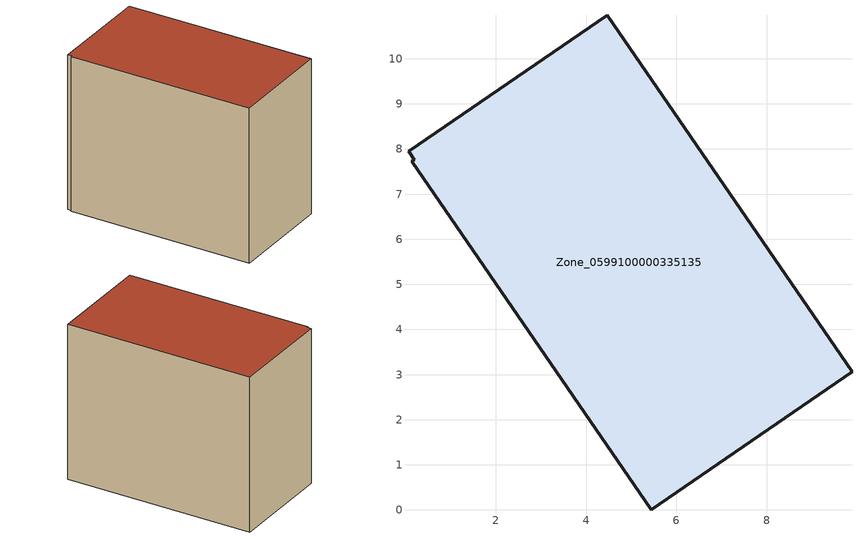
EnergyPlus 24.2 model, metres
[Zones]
Zone_0599100000335135
 floor ground (C_G): 0.06,7.95 4.46,10.97 9.89,3.06 5.44,0 0.13,7.72 0.19,7.77 z0
 wall outside (C_F): 9.89,3.06 4.46,10.97 0.06,7.95 0.19,7.77 0.13,7.72 5.44,0 9.89,3.06 z0:7.94
 roof outside (C_R): 4.46,10.97 0.06,7.95 0.19,7.77 0.13,7.72 5.44,0 9.89,3.06 z7.94
[BUILDING]
Pand.0599100000335135: North Axis=0; Terrain=City; Loads Convergence Tolerance Value=0.04; Temperature Convergence Tolerance Value=0.4; Solar Distribution=FullExterior; Maximum Number of Warmup Days=25; Minimum Number of Warmup Days=1
[Site:Location]
Rotterdam.The.Hague.AP_ZH_NLD Design_Conditions: Latitude=51.96; Longitude=4.45; Time Zone=1; Elevation=-4.5
[SITE:GROUNDTEMPERATURE:BUILDINGSURFACE]
18, 18, 18, 18, 18, 18, 18, 18, 18, 18, 18, 18
[MATERIAL] Thermal Absorptance=0.9; Solar Absorptance=0.7; Visible Absorptance=0.7
Name | Roughness | Thickness | Conductivity | Density | Specific Heat
G.TI.1975-1991 | MediumSmooth | 0.15 | 0.288461 | 540 | 1210
F.TI.1975-1991 | Rough | 0.3 | 0.230769 | 1920 | 840
R.TI.1975-1991 | MediumRough | 0.2 | 0.153846 | 1500 | 1000
[CONSTRUCTION]
C_G: G.TI.1975-1991
C_F: F.TI.1975-1991
C_R: R.TI.1975-1991
[ZONE]
Zone_0599100000335135: Type=1; Multiplier=1; Ceiling Height=Autocalculate; Volume=Autocalculate; Floor Area=autocalculate; Part of Total Floor Area=Yes
[ZONEINFILTRATION:DESIGNFLOWRATE]
Infil_Zone_0599100000335135: Zone or ZoneList or Space or SpaceList=Zone_0599100000335135; Schedule=AlwaysOn; Design Flow Rate Calculation Method=Flow/Area; Flow Rate per Floor Area=0.003; Constant Term Coefficient=1; Temperature Term Coefficient=0; Velocity Term Coefficient=0; Velocity Squared Term Coefficient=0
[HVACTEMPLATE:ZONE:IDEALLOADSAIRSYSTEM]
Zone_0599100000335135: Maximum Heating Supply Air Temperature=50; Minimum Cooling Supply Air Temperature=13; Maximum Heating Supply Air Humidity Ratio=0.0156; Minimum Cooling Supply Air Humidity Ratio=0.0077; Heating Limit=NoLimit; Cooling Limit=NoLimit; Dehumidification Control Type=ConstantSensibleHeatRatio; Cooling Sensible Heat Ratio=0.7; Dehumidification Setpoint=60; Humidification Control Type=None; Humidification Setpoint=30; Outdoor Air Method=None; Outdoor Air Flow Rate per Person=0.00944; Outdoor Air Flow Rate per Zone Floor Area=0; Outdoor Air Flow Rate per Zone=0; Demand Controlled Ventilation Type=None; Outdoor Air Economizer Type=NoEconomizer; Heat Recovery Type=None; Sensible Heat Recovery Effectiveness=0.7; Latent Heat Recovery Effectiveness=0.65
[ZONECONTROL:THERMOSTAT]
ThermostatControl_Zone_0599100000335135: Zone or ZoneList=Zone_0599100000335135; Control Type Schedule=DualSetpointControlType; Control 1=Thermostat_Zone_0599100000335135; Temperature Difference Between Cutout And Setpoint=0
[THERMOSTATSETPOINT:DUALSETPOINT]
Thermostat_Zone_0599100000335135: Heating Setpoint Temperature Schedule=HeatingSetpoint_Zone_0599100000335135; Cooling Setpoint Temperature Schedule=CoolingSetpoint_Zone_0599100000335135
[SCHEDULE:COMPACT]
HeatingSetpoint_Zone_0599100000335135: Through: 12/31, For: AllDays, Until: 24:00, 21
CoolingSetpoint_Zone_0599100000335135: Through: 12/31, For: AllDays, Until: 24:00, 24
DualSetpointControlType: Through: 12/31, For: AllDays, Until: 24:00, 4
AlwaysOn: Through: 12/31, For: AllDays, Until: 24:00, 1
